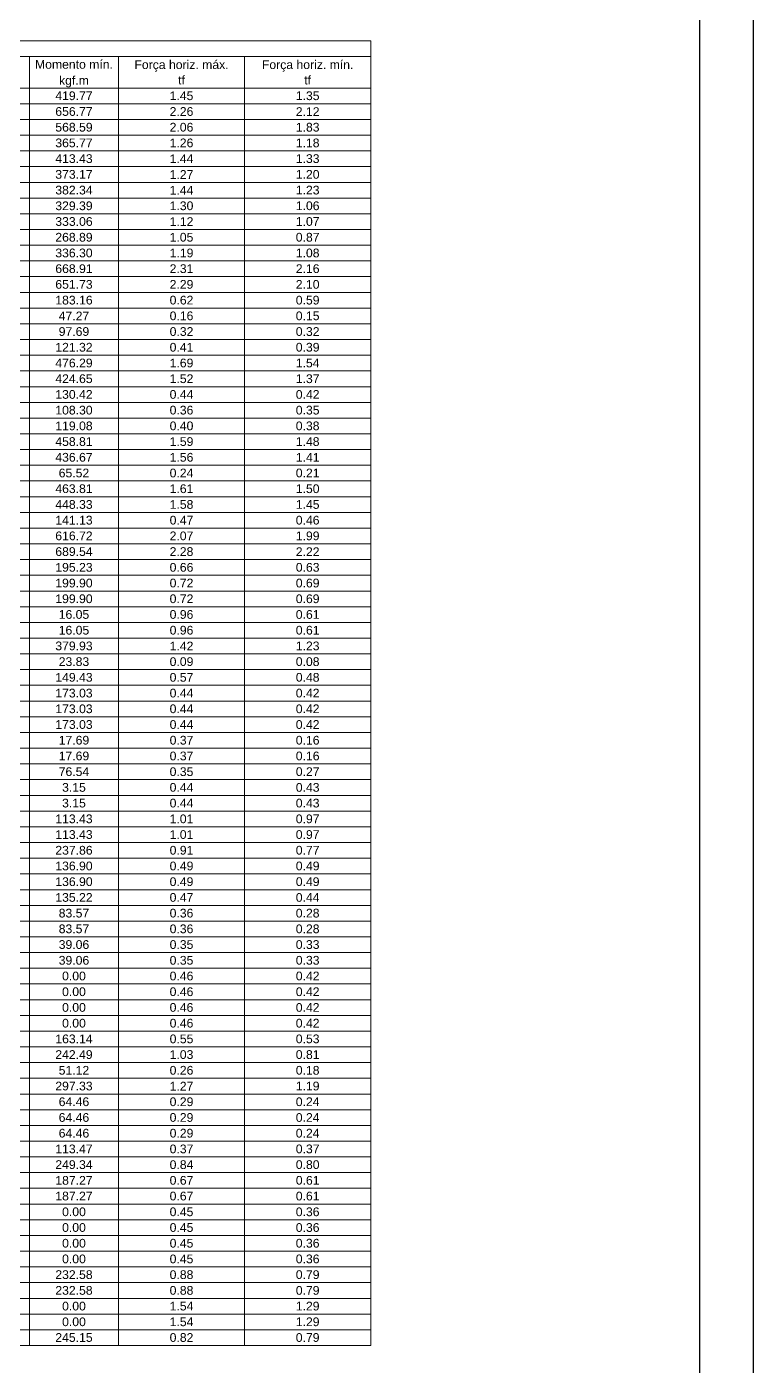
# Model space of a CAD drawing. Header units: millimetres. Extents: x -34 to 951, y -76 to 463.
# Drawn here: x 32.39 to 50.02, y 2.28 to 34.76 of the extents above; entities that cross this region are included whole.
import ezdxf

# ---------------------------------------------------------------- set-up
doc = ezdxf.new("R2010")
doc.units = ezdxf.units.MM
doc.header["$MEASUREMENT"] = 0
doc.linetypes.add('NULL', pattern=[0])
doc.layers.add('LC-Tabelas', color=1, linetype='Continuous', lineweight=20)
doc.layers.add('LC-Textos das tabelas', color=5, linetype='Continuous', lineweight=5)
doc.styles.add('Arial', font='arial.ttf')

msp = doc.modelspace()

# ---------------------------------------------------------------- linework, layer by layer
at = {"color": 7}
for p, q in [((50.0157, 42.5775), (50.0157, -76.3225)), ((48.7157, 40.2775), (48.7157, -74.0225))]:
    msp.add_line(p, q, dxfattribs=at)
at = {"layer": 'LC-Tabelas'}
for points in [[(18.5893, 34.0409), (18.5893, 34.4222), (40.7329, 34.4222), (40.7329, 34.0409), (18.5893, 34.0409)], [(30.2912, 33.2784), (30.2912, 34.0409), (32.4516, 34.0409), (32.4516, 33.2784), (30.2912, 33.2784)], [(32.4516, 33.2784), (32.4516, 34.0409), (34.6119, 34.0409), (34.6119, 33.2784), (32.4516, 33.2784)], [(34.6119, 33.2784), (34.6119, 34.0409), (37.6724, 34.0409), (37.6724, 33.2784), (34.6119, 33.2784)], [(37.6724, 33.2784), (37.6724, 34.0409), (40.7329, 34.0409), (40.7329, 33.2784), (37.6724, 33.2784)], [(30.2912, 32.8972), (30.2912, 33.2784), (32.4516, 33.2784), (32.4516, 32.8972), (30.2912, 32.8972)], [(32.4516, 32.8972), (32.4516, 33.2784), (34.6119, 33.2784), (34.6119, 32.8972), (32.4516, 32.8972)], [(34.6119, 32.8972), (34.6119, 33.2784), (37.6724, 33.2784), (37.6724, 32.8972), (34.6119, 32.8972)], [(37.6724, 32.8972), (37.6724, 33.2784), (40.7329, 33.2784), (40.7329, 32.8972), (37.6724, 32.8972)], [(30.2912, 32.516), (30.2912, 32.8972), (32.4516, 32.8972), (32.4516, 32.516), (30.2912, 32.516)], [(32.4516, 32.516), (32.4516, 32.8972), (34.6119, 32.8972), (34.6119, 32.516), (32.4516, 32.516)], [(34.6119, 32.516), (34.6119, 32.8972), (37.6724, 32.8972), (37.6724, 32.516), (34.6119, 32.516)], [(37.6724, 32.516), (37.6724, 32.8972), (40.7329, 32.8972), (40.7329, 32.516), (37.6724, 32.516)], [(30.2912, 32.1347), (30.2912, 32.516), (32.4516, 32.516), (32.4516, 32.1347), (30.2912, 32.1347)], [(32.4516, 32.1347), (32.4516, 32.516), (34.6119, 32.516), (34.6119, 32.1347), (32.4516, 32.1347)], [(34.6119, 32.1347), (34.6119, 32.516), (37.6724, 32.516), (37.6724, 32.1347), (34.6119, 32.1347)], [(37.6724, 32.1347), (37.6724, 32.516), (40.7329, 32.516), (40.7329, 32.1347), (37.6724, 32.1347)], [(30.2912, 31.7535), (30.2912, 32.1347), (32.4516, 32.1347), (32.4516, 31.7535), (30.2912, 31.7535)], [(32.4516, 31.7535), (32.4516, 32.1347), (34.6119, 32.1347), (34.6119, 31.7535), (32.4516, 31.7535)], [(34.6119, 31.7535), (34.6119, 32.1347), (37.6724, 32.1347), (37.6724, 31.7535), (34.6119, 31.7535)], [(37.6724, 31.7535), (37.6724, 32.1347), (40.7329, 32.1347), (40.7329, 31.7535), (37.6724, 31.7535)], [(30.2912, 31.3722), (30.2912, 31.7535), (32.4516, 31.7535), (32.4516, 31.3722), (30.2912, 31.3722)], [(32.4516, 31.3722), (32.4516, 31.7535), (34.6119, 31.7535), (34.6119, 31.3722), (32.4516, 31.3722)], [(34.6119, 31.3722), (34.6119, 31.7535), (37.6724, 31.7535), (37.6724, 31.3722), (34.6119, 31.3722)], [(37.6724, 31.3722), (37.6724, 31.7535), (40.7329, 31.7535), (40.7329, 31.3722), (37.6724, 31.3722)], [(30.2912, 30.991), (30.2912, 31.3722), (32.4516, 31.3722), (32.4516, 30.991), (30.2912, 30.991)], [(32.4516, 30.991), (32.4516, 31.3722), (34.6119, 31.3722), (34.6119, 30.991), (32.4516, 30.991)], [(34.6119, 30.991), (34.6119, 31.3722), (37.6724, 31.3722), (37.6724, 30.991), (34.6119, 30.991)], [(37.6724, 30.991), (37.6724, 31.3722), (40.7329, 31.3722), (40.7329, 30.991), (37.6724, 30.991)], [(30.2912, 30.6098), (30.2912, 30.991), (32.4516, 30.991), (32.4516, 30.6098), (30.2912, 30.6098)], [(32.4516, 30.6098), (32.4516, 30.991), (34.6119, 30.991), (34.6119, 30.6098), (32.4516, 30.6098)], [(34.6119, 30.6098), (34.6119, 30.991), (37.6724, 30.991), (37.6724, 30.6098), (34.6119, 30.6098)], [(37.6724, 30.6098), (37.6724, 30.991), (40.7329, 30.991), (40.7329, 30.6098), (37.6724, 30.6098)], [(30.2912, 30.2285), (30.2912, 30.6098), (32.4516, 30.6098), (32.4516, 30.2285), (30.2912, 30.2285)], [(32.4516, 30.2285), (32.4516, 30.6098), (34.6119, 30.6098), (34.6119, 30.2285), (32.4516, 30.2285)], [(34.6119, 30.2285), (34.6119, 30.6098), (37.6724, 30.6098), (37.6724, 30.2285), (34.6119, 30.2285)], [(37.6724, 30.2285), (37.6724, 30.6098), (40.7329, 30.6098), (40.7329, 30.2285), (37.6724, 30.2285)], [(30.2912, 29.8473), (30.2912, 30.2285), (32.4516, 30.2285), (32.4516, 29.8473), (30.2912, 29.8473)], [(32.4516, 29.8473), (32.4516, 30.2285), (34.6119, 30.2285), (34.6119, 29.8473), (32.4516, 29.8473)], [(34.6119, 29.8473), (34.6119, 30.2285), (37.6724, 30.2285), (37.6724, 29.8473), (34.6119, 29.8473)], [(37.6724, 29.8473), (37.6724, 30.2285), (40.7329, 30.2285), (40.7329, 29.8473), (37.6724, 29.8473)], [(30.2912, 29.466), (30.2912, 29.8473), (32.4516, 29.8473), (32.4516, 29.466), (30.2912, 29.466)], [(32.4516, 29.466), (32.4516, 29.8473), (34.6119, 29.8473), (34.6119, 29.466), (32.4516, 29.466)], [(34.6119, 29.466), (34.6119, 29.8473), (37.6724, 29.8473), (37.6724, 29.466), (34.6119, 29.466)], [(37.6724, 29.466), (37.6724, 29.8473), (40.7329, 29.8473), (40.7329, 29.466), (37.6724, 29.466)], [(30.2912, 29.0848), (30.2912, 29.466), (32.4516, 29.466), (32.4516, 29.0848), (30.2912, 29.0848)], [(32.4516, 29.0848), (32.4516, 29.466), (34.6119, 29.466), (34.6119, 29.0848), (32.4516, 29.0848)], [(34.6119, 29.0848), (34.6119, 29.466), (37.6724, 29.466), (37.6724, 29.0848), (34.6119, 29.0848)], [(37.6724, 29.0848), (37.6724, 29.466), (40.7329, 29.466), (40.7329, 29.0848), (37.6724, 29.0848)], [(30.2912, 28.7036), (30.2912, 29.0848), (32.4516, 29.0848), (32.4516, 28.7036), (30.2912, 28.7036)], [(32.4516, 28.7036), (32.4516, 29.0848), (34.6119, 29.0848), (34.6119, 28.7036), (32.4516, 28.7036)], [(34.6119, 28.7036), (34.6119, 29.0848), (37.6724, 29.0848), (37.6724, 28.7036), (34.6119, 28.7036)], [(37.6724, 28.7036), (37.6724, 29.0848), (40.7329, 29.0848), (40.7329, 28.7036), (37.6724, 28.7036)], [(30.2912, 28.3223), (30.2912, 28.7036), (32.4516, 28.7036), (32.4516, 28.3223), (30.2912, 28.3223)], [(32.4516, 28.3223), (32.4516, 28.7036), (34.6119, 28.7036), (34.6119, 28.3223), (32.4516, 28.3223)], [(34.6119, 28.3223), (34.6119, 28.7036), (37.6724, 28.7036), (37.6724, 28.3223), (34.6119, 28.3223)], [(37.6724, 28.3223), (37.6724, 28.7036), (40.7329, 28.7036), (40.7329, 28.3223), (37.6724, 28.3223)], [(30.2912, 27.9411), (30.2912, 28.3223), (32.4516, 28.3223), (32.4516, 27.9411), (30.2912, 27.9411)], [(32.4516, 27.9411), (32.4516, 28.3223), (34.6119, 28.3223), (34.6119, 27.9411), (32.4516, 27.9411)], [(34.6119, 27.9411), (34.6119, 28.3223), (37.6724, 28.3223), (37.6724, 27.9411), (34.6119, 27.9411)], [(37.6724, 27.9411), (37.6724, 28.3223), (40.7329, 28.3223), (40.7329, 27.9411), (37.6724, 27.9411)], [(30.2912, 27.5598), (30.2912, 27.9411), (32.4516, 27.9411), (32.4516, 27.5598), (30.2912, 27.5598)], [(32.4516, 27.5598), (32.4516, 27.9411), (34.6119, 27.9411), (34.6119, 27.5598), (32.4516, 27.5598)], [(34.6119, 27.5598), (34.6119, 27.9411), (37.6724, 27.9411), (37.6724, 27.5598), (34.6119, 27.5598)], [(37.6724, 27.5598), (37.6724, 27.9411), (40.7329, 27.9411), (40.7329, 27.5598), (37.6724, 27.5598)], [(30.2912, 27.1786), (30.2912, 27.5598), (32.4516, 27.5598), (32.4516, 27.1786), (30.2912, 27.1786)], [(32.4516, 27.1786), (32.4516, 27.5598), (34.6119, 27.5598), (34.6119, 27.1786), (32.4516, 27.1786)], [(34.6119, 27.1786), (34.6119, 27.5598), (37.6724, 27.5598), (37.6724, 27.1786), (34.6119, 27.1786)], [(37.6724, 27.1786), (37.6724, 27.5598), (40.7329, 27.5598), (40.7329, 27.1786), (37.6724, 27.1786)], [(30.2912, 26.7974), (30.2912, 27.1786), (32.4516, 27.1786), (32.4516, 26.7974), (30.2912, 26.7974)], [(32.4516, 26.7974), (32.4516, 27.1786), (34.6119, 27.1786), (34.6119, 26.7974), (32.4516, 26.7974)], [(34.6119, 26.7974), (34.6119, 27.1786), (37.6724, 27.1786), (37.6724, 26.7974), (34.6119, 26.7974)], [(37.6724, 26.7974), (37.6724, 27.1786), (40.7329, 27.1786), (40.7329, 26.7974), (37.6724, 26.7974)], [(30.2912, 26.4161), (30.2912, 26.7974), (32.4516, 26.7974), (32.4516, 26.4161), (30.2912, 26.4161)], [(32.4516, 26.4161), (32.4516, 26.7974), (34.6119, 26.7974), (34.6119, 26.4161), (32.4516, 26.4161)], [(34.6119, 26.4161), (34.6119, 26.7974), (37.6724, 26.7974), (37.6724, 26.4161), (34.6119, 26.4161)], [(37.6724, 26.4161), (37.6724, 26.7974), (40.7329, 26.7974), (40.7329, 26.4161), (37.6724, 26.4161)], [(30.2912, 26.0349), (30.2912, 26.4161), (32.4516, 26.4161), (32.4516, 26.0349), (30.2912, 26.0349)], [(32.4516, 26.0349), (32.4516, 26.4161), (34.6119, 26.4161), (34.6119, 26.0349), (32.4516, 26.0349)], [(34.6119, 26.0349), (34.6119, 26.4161), (37.6724, 26.4161), (37.6724, 26.0349), (34.6119, 26.0349)], [(37.6724, 26.0349), (37.6724, 26.4161), (40.7329, 26.4161), (40.7329, 26.0349), (37.6724, 26.0349)], [(30.2912, 25.6536), (30.2912, 26.0349), (32.4516, 26.0349), (32.4516, 25.6536), (30.2912, 25.6536)], [(32.4516, 25.6536), (32.4516, 26.0349), (34.6119, 26.0349), (34.6119, 25.6536), (32.4516, 25.6536)], [(34.6119, 25.6536), (34.6119, 26.0349), (37.6724, 26.0349), (37.6724, 25.6536), (34.6119, 25.6536)], [(37.6724, 25.6536), (37.6724, 26.0349), (40.7329, 26.0349), (40.7329, 25.6536), (37.6724, 25.6536)], [(30.2912, 25.2724), (30.2912, 25.6536), (32.4516, 25.6536), (32.4516, 25.2724), (30.2912, 25.2724)], [(32.4516, 25.2724), (32.4516, 25.6536), (34.6119, 25.6536), (34.6119, 25.2724), (32.4516, 25.2724)], [(34.6119, 25.2724), (34.6119, 25.6536), (37.6724, 25.6536), (37.6724, 25.2724), (34.6119, 25.2724)], [(37.6724, 25.2724), (37.6724, 25.6536), (40.7329, 25.6536), (40.7329, 25.2724), (37.6724, 25.2724)], [(30.2912, 24.8912), (30.2912, 25.2724), (32.4516, 25.2724), (32.4516, 24.8912), (30.2912, 24.8912)], [(32.4516, 24.8912), (32.4516, 25.2724), (34.6119, 25.2724), (34.6119, 24.8912), (32.4516, 24.8912)], [(34.6119, 24.8912), (34.6119, 25.2724), (37.6724, 25.2724), (37.6724, 24.8912), (34.6119, 24.8912)], [(37.6724, 24.8912), (37.6724, 25.2724), (40.7329, 25.2724), (40.7329, 24.8912), (37.6724, 24.8912)], [(30.2912, 24.5099), (30.2912, 24.8912), (32.4516, 24.8912), (32.4516, 24.5099), (30.2912, 24.5099)], [(32.4516, 24.5099), (32.4516, 24.8912), (34.6119, 24.8912), (34.6119, 24.5099), (32.4516, 24.5099)], [(34.6119, 24.5099), (34.6119, 24.8912), (37.6724, 24.8912), (37.6724, 24.5099), (34.6119, 24.5099)], [(37.6724, 24.5099), (37.6724, 24.8912), (40.7329, 24.8912), (40.7329, 24.5099), (37.6724, 24.5099)], [(30.2912, 24.1287), (30.2912, 24.5099), (32.4516, 24.5099), (32.4516, 24.1287), (30.2912, 24.1287)], [(32.4516, 24.1287), (32.4516, 24.5099), (34.6119, 24.5099), (34.6119, 24.1287), (32.4516, 24.1287)], [(34.6119, 24.1287), (34.6119, 24.5099), (37.6724, 24.5099), (37.6724, 24.1287), (34.6119, 24.1287)], [(37.6724, 24.1287), (37.6724, 24.5099), (40.7329, 24.5099), (40.7329, 24.1287), (37.6724, 24.1287)], [(30.2912, 23.7474), (30.2912, 24.1287), (32.4516, 24.1287), (32.4516, 23.7474), (30.2912, 23.7474)], [(32.4516, 23.7474), (32.4516, 24.1287), (34.6119, 24.1287), (34.6119, 23.7474), (32.4516, 23.7474)], [(34.6119, 23.7474), (34.6119, 24.1287), (37.6724, 24.1287), (37.6724, 23.7474), (34.6119, 23.7474)], [(37.6724, 23.7474), (37.6724, 24.1287), (40.7329, 24.1287), (40.7329, 23.7474), (37.6724, 23.7474)], [(30.2912, 23.3662), (30.2912, 23.7474), (32.4516, 23.7474), (32.4516, 23.3662), (30.2912, 23.3662)], [(32.4516, 23.3662), (32.4516, 23.7474), (34.6119, 23.7474), (34.6119, 23.3662), (32.4516, 23.3662)], [(34.6119, 23.3662), (34.6119, 23.7474), (37.6724, 23.7474), (37.6724, 23.3662), (34.6119, 23.3662)], [(37.6724, 23.3662), (37.6724, 23.7474), (40.7329, 23.7474), (40.7329, 23.3662), (37.6724, 23.3662)], [(30.2912, 22.985), (30.2912, 23.3662), (32.4516, 23.3662), (32.4516, 22.985), (30.2912, 22.985)], [(32.4516, 22.985), (32.4516, 23.3662), (34.6119, 23.3662), (34.6119, 22.985), (32.4516, 22.985)], [(34.6119, 22.985), (34.6119, 23.3662), (37.6724, 23.3662), (37.6724, 22.985), (34.6119, 22.985)], [(37.6724, 22.985), (37.6724, 23.3662), (40.7329, 23.3662), (40.7329, 22.985), (37.6724, 22.985)], [(30.2912, 22.6037), (30.2912, 22.985), (32.4516, 22.985), (32.4516, 22.6037), (30.2912, 22.6037)], [(32.4516, 22.6037), (32.4516, 22.985), (34.6119, 22.985), (34.6119, 22.6037), (32.4516, 22.6037)], [(34.6119, 22.6037), (34.6119, 22.985), (37.6724, 22.985), (37.6724, 22.6037), (34.6119, 22.6037)], [(37.6724, 22.6037), (37.6724, 22.985), (40.7329, 22.985), (40.7329, 22.6037), (37.6724, 22.6037)], [(30.2912, 22.2225), (30.2912, 22.6037), (32.4516, 22.6037), (32.4516, 22.2225), (30.2912, 22.2225)], [(32.4516, 22.2225), (32.4516, 22.6037), (34.6119, 22.6037), (34.6119, 22.2225), (32.4516, 22.2225)], [(34.6119, 22.2225), (34.6119, 22.6037), (37.6724, 22.6037), (37.6724, 22.2225), (34.6119, 22.2225)], [(37.6724, 22.2225), (37.6724, 22.6037), (40.7329, 22.6037), (40.7329, 22.2225), (37.6724, 22.2225)], [(30.2912, 21.8412), (30.2912, 22.2225), (32.4516, 22.2225), (32.4516, 21.8412), (30.2912, 21.8412)], [(32.4516, 21.8412), (32.4516, 22.2225), (34.6119, 22.2225), (34.6119, 21.8412), (32.4516, 21.8412)], [(34.6119, 21.8412), (34.6119, 22.2225), (37.6724, 22.2225), (37.6724, 21.8412), (34.6119, 21.8412)], [(37.6724, 21.8412), (37.6724, 22.2225), (40.7329, 22.2225), (40.7329, 21.8412), (37.6724, 21.8412)], [(30.2912, 21.46), (30.2912, 21.8412), (32.4516, 21.8412), (32.4516, 21.46), (30.2912, 21.46)], [(32.4516, 21.46), (32.4516, 21.8412), (34.6119, 21.8412), (34.6119, 21.46), (32.4516, 21.46)], [(34.6119, 21.46), (34.6119, 21.8412), (37.6724, 21.8412), (37.6724, 21.46), (34.6119, 21.46)], [(37.6724, 21.46), (37.6724, 21.8412), (40.7329, 21.8412), (40.7329, 21.46), (37.6724, 21.46)], [(30.2912, 21.0788), (30.2912, 21.46), (32.4516, 21.46), (32.4516, 21.0788), (30.2912, 21.0788)], [(32.4516, 21.0788), (32.4516, 21.46), (34.6119, 21.46), (34.6119, 21.0788), (32.4516, 21.0788)], [(34.6119, 21.0788), (34.6119, 21.46), (37.6724, 21.46), (37.6724, 21.0788), (34.6119, 21.0788)], [(37.6724, 21.0788), (37.6724, 21.46), (40.7329, 21.46), (40.7329, 21.0788), (37.6724, 21.0788)], [(30.2912, 20.6975), (30.2912, 21.0788), (32.4516, 21.0788), (32.4516, 20.6975), (30.2912, 20.6975)], [(32.4516, 20.6975), (32.4516, 21.0788), (34.6119, 21.0788), (34.6119, 20.6975), (32.4516, 20.6975)], [(34.6119, 20.6975), (34.6119, 21.0788), (37.6724, 21.0788), (37.6724, 20.6975), (34.6119, 20.6975)], [(37.6724, 20.6975), (37.6724, 21.0788), (40.7329, 21.0788), (40.7329, 20.6975), (37.6724, 20.6975)], [(30.2912, 20.3163), (30.2912, 20.6975), (32.4516, 20.6975), (32.4516, 20.3163), (30.2912, 20.3163)], [(32.4516, 20.3163), (32.4516, 20.6975), (34.6119, 20.6975), (34.6119, 20.3163), (32.4516, 20.3163)], [(34.6119, 20.3163), (34.6119, 20.6975), (37.6724, 20.6975), (37.6724, 20.3163), (34.6119, 20.3163)], [(37.6724, 20.3163), (37.6724, 20.6975), (40.7329, 20.6975), (40.7329, 20.3163), (37.6724, 20.3163)], [(30.2912, 19.935), (30.2912, 20.3163), (32.4516, 20.3163), (32.4516, 19.935), (30.2912, 19.935)], [(32.4516, 19.935), (32.4516, 20.3163), (34.6119, 20.3163), (34.6119, 19.935), (32.4516, 19.935)], [(34.6119, 19.935), (34.6119, 20.3163), (37.6724, 20.3163), (37.6724, 19.935), (34.6119, 19.935)], [(37.6724, 19.935), (37.6724, 20.3163), (40.7329, 20.3163), (40.7329, 19.935), (37.6724, 19.935)], [(30.2912, 19.5538), (30.2912, 19.935), (32.4516, 19.935), (32.4516, 19.5538), (30.2912, 19.5538)], [(32.4516, 19.5538), (32.4516, 19.935), (34.6119, 19.935), (34.6119, 19.5538), (32.4516, 19.5538)], [(34.6119, 19.5538), (34.6119, 19.935), (37.6724, 19.935), (37.6724, 19.5538), (34.6119, 19.5538)], [(37.6724, 19.5538), (37.6724, 19.935), (40.7329, 19.935), (40.7329, 19.5538), (37.6724, 19.5538)], [(30.2912, 19.1726), (30.2912, 19.5538), (32.4516, 19.5538), (32.4516, 19.1726), (30.2912, 19.1726)], [(32.4516, 19.1726), (32.4516, 19.5538), (34.6119, 19.5538), (34.6119, 19.1726), (32.4516, 19.1726)], [(34.6119, 19.1726), (34.6119, 19.5538), (37.6724, 19.5538), (37.6724, 19.1726), (34.6119, 19.1726)], [(37.6724, 19.1726), (37.6724, 19.5538), (40.7329, 19.5538), (40.7329, 19.1726), (37.6724, 19.1726)], [(30.2912, 18.7913), (30.2912, 19.1726), (32.4516, 19.1726), (32.4516, 18.7913), (30.2912, 18.7913)], [(32.4516, 18.7913), (32.4516, 19.1726), (34.6119, 19.1726), (34.6119, 18.7913), (32.4516, 18.7913)], [(34.6119, 18.7913), (34.6119, 19.1726), (37.6724, 19.1726), (37.6724, 18.7913), (34.6119, 18.7913)], [(37.6724, 18.7913), (37.6724, 19.1726), (40.7329, 19.1726), (40.7329, 18.7913), (37.6724, 18.7913)], [(30.2912, 18.4101), (30.2912, 18.7913), (32.4516, 18.7913), (32.4516, 18.4101), (30.2912, 18.4101)], [(32.4516, 18.4101), (32.4516, 18.7913), (34.6119, 18.7913), (34.6119, 18.4101), (32.4516, 18.4101)], [(34.6119, 18.4101), (34.6119, 18.7913), (37.6724, 18.7913), (37.6724, 18.4101), (34.6119, 18.4101)], [(37.6724, 18.4101), (37.6724, 18.7913), (40.7329, 18.7913), (40.7329, 18.4101), (37.6724, 18.4101)], [(30.2912, 18.0288), (30.2912, 18.4101), (32.4516, 18.4101), (32.4516, 18.0288), (30.2912, 18.0288)], [(32.4516, 18.0288), (32.4516, 18.4101), (34.6119, 18.4101), (34.6119, 18.0288), (32.4516, 18.0288)], [(34.6119, 18.0288), (34.6119, 18.4101), (37.6724, 18.4101), (37.6724, 18.0288), (34.6119, 18.0288)], [(37.6724, 18.0288), (37.6724, 18.4101), (40.7329, 18.4101), (40.7329, 18.0288), (37.6724, 18.0288)], [(30.2912, 17.6476), (30.2912, 18.0288), (32.4516, 18.0288), (32.4516, 17.6476), (30.2912, 17.6476)], [(32.4516, 17.6476), (32.4516, 18.0288), (34.6119, 18.0288), (34.6119, 17.6476), (32.4516, 17.6476)], [(34.6119, 17.6476), (34.6119, 18.0288), (37.6724, 18.0288), (37.6724, 17.6476), (34.6119, 17.6476)], [(37.6724, 17.6476), (37.6724, 18.0288), (40.7329, 18.0288), (40.7329, 17.6476), (37.6724, 17.6476)], [(30.2912, 17.2664), (30.2912, 17.6476), (32.4516, 17.6476), (32.4516, 17.2664), (30.2912, 17.2664)], [(32.4516, 17.2664), (32.4516, 17.6476), (34.6119, 17.6476), (34.6119, 17.2664), (32.4516, 17.2664)], [(34.6119, 17.2664), (34.6119, 17.6476), (37.6724, 17.6476), (37.6724, 17.2664), (34.6119, 17.2664)], [(37.6724, 17.2664), (37.6724, 17.6476), (40.7329, 17.6476), (40.7329, 17.2664), (37.6724, 17.2664)], [(30.2912, 16.8851), (30.2912, 17.2664), (32.4516, 17.2664), (32.4516, 16.8851), (30.2912, 16.8851)], [(32.4516, 16.8851), (32.4516, 17.2664), (34.6119, 17.2664), (34.6119, 16.8851), (32.4516, 16.8851)], [(34.6119, 16.8851), (34.6119, 17.2664), (37.6724, 17.2664), (37.6724, 16.8851), (34.6119, 16.8851)], [(37.6724, 16.8851), (37.6724, 17.2664), (40.7329, 17.2664), (40.7329, 16.8851), (37.6724, 16.8851)], [(30.2912, 16.5039), (30.2912, 16.8851), (32.4516, 16.8851), (32.4516, 16.5039), (30.2912, 16.5039)], [(32.4516, 16.5039), (32.4516, 16.8851), (34.6119, 16.8851), (34.6119, 16.5039), (32.4516, 16.5039)], [(34.6119, 16.5039), (34.6119, 16.8851), (37.6724, 16.8851), (37.6724, 16.5039), (34.6119, 16.5039)], [(37.6724, 16.5039), (37.6724, 16.8851), (40.7329, 16.8851), (40.7329, 16.5039), (37.6724, 16.5039)], [(30.2912, 16.1226), (30.2912, 16.5039), (32.4516, 16.5039), (32.4516, 16.1226), (30.2912, 16.1226)], [(32.4516, 16.1226), (32.4516, 16.5039), (34.6119, 16.5039), (34.6119, 16.1226), (32.4516, 16.1226)], [(34.6119, 16.1226), (34.6119, 16.5039), (37.6724, 16.5039), (37.6724, 16.1226), (34.6119, 16.1226)], [(37.6724, 16.1226), (37.6724, 16.5039), (40.7329, 16.5039), (40.7329, 16.1226), (37.6724, 16.1226)], [(30.2912, 15.7414), (30.2912, 16.1226), (32.4516, 16.1226), (32.4516, 15.7414), (30.2912, 15.7414)], [(32.4516, 15.7414), (32.4516, 16.1226), (34.6119, 16.1226), (34.6119, 15.7414), (32.4516, 15.7414)], [(34.6119, 15.7414), (34.6119, 16.1226), (37.6724, 16.1226), (37.6724, 15.7414), (34.6119, 15.7414)], [(37.6724, 15.7414), (37.6724, 16.1226), (40.7329, 16.1226), (40.7329, 15.7414), (37.6724, 15.7414)], [(30.2912, 15.3602), (30.2912, 15.7414), (32.4516, 15.7414), (32.4516, 15.3602), (30.2912, 15.3602)], [(32.4516, 15.3602), (32.4516, 15.7414), (34.6119, 15.7414), (34.6119, 15.3602), (32.4516, 15.3602)], [(34.6119, 15.3602), (34.6119, 15.7414), (37.6724, 15.7414), (37.6724, 15.3602), (34.6119, 15.3602)], [(37.6724, 15.3602), (37.6724, 15.7414), (40.7329, 15.7414), (40.7329, 15.3602), (37.6724, 15.3602)], [(30.2912, 14.9789), (30.2912, 15.3602), (32.4516, 15.3602), (32.4516, 14.9789), (30.2912, 14.9789)], [(32.4516, 14.9789), (32.4516, 15.3602), (34.6119, 15.3602), (34.6119, 14.9789), (32.4516, 14.9789)], [(34.6119, 14.9789), (34.6119, 15.3602), (37.6724, 15.3602), (37.6724, 14.9789), (34.6119, 14.9789)], [(37.6724, 14.9789), (37.6724, 15.3602), (40.7329, 15.3602), (40.7329, 14.9789), (37.6724, 14.9789)], [(30.2912, 14.5977), (30.2912, 14.9789), (32.4516, 14.9789), (32.4516, 14.5977), (30.2912, 14.5977)], [(32.4516, 14.5977), (32.4516, 14.9789), (34.6119, 14.9789), (34.6119, 14.5977), (32.4516, 14.5977)], [(34.6119, 14.5977), (34.6119, 14.9789), (37.6724, 14.9789), (37.6724, 14.5977), (34.6119, 14.5977)], [(37.6724, 14.5977), (37.6724, 14.9789), (40.7329, 14.9789), (40.7329, 14.5977), (37.6724, 14.5977)], [(30.2912, 14.2164), (30.2912, 14.5977), (32.4516, 14.5977), (32.4516, 14.2164), (30.2912, 14.2164)], [(32.4516, 14.2164), (32.4516, 14.5977), (34.6119, 14.5977), (34.6119, 14.2164), (32.4516, 14.2164)], [(34.6119, 14.2164), (34.6119, 14.5977), (37.6724, 14.5977), (37.6724, 14.2164), (34.6119, 14.2164)], [(37.6724, 14.2164), (37.6724, 14.5977), (40.7329, 14.5977), (40.7329, 14.2164), (37.6724, 14.2164)], [(30.2912, 13.8352), (30.2912, 14.2164), (32.4516, 14.2164), (32.4516, 13.8352), (30.2912, 13.8352)], [(32.4516, 13.8352), (32.4516, 14.2164), (34.6119, 14.2164), (34.6119, 13.8352), (32.4516, 13.8352)], [(34.6119, 13.8352), (34.6119, 14.2164), (37.6724, 14.2164), (37.6724, 13.8352), (34.6119, 13.8352)], [(37.6724, 13.8352), (37.6724, 14.2164), (40.7329, 14.2164), (40.7329, 13.8352), (37.6724, 13.8352)], [(30.2912, 13.454), (30.2912, 13.8352), (32.4516, 13.8352), (32.4516, 13.454), (30.2912, 13.454)], [(32.4516, 13.454), (32.4516, 13.8352), (34.6119, 13.8352), (34.6119, 13.454), (32.4516, 13.454)], [(34.6119, 13.454), (34.6119, 13.8352), (37.6724, 13.8352), (37.6724, 13.454), (34.6119, 13.454)], [(37.6724, 13.454), (37.6724, 13.8352), (40.7329, 13.8352), (40.7329, 13.454), (37.6724, 13.454)], [(30.2912, 13.0727), (30.2912, 13.454), (32.4516, 13.454), (32.4516, 13.0727), (30.2912, 13.0727)], [(32.4516, 13.0727), (32.4516, 13.454), (34.6119, 13.454), (34.6119, 13.0727), (32.4516, 13.0727)], [(34.6119, 13.0727), (34.6119, 13.454), (37.6724, 13.454), (37.6724, 13.0727), (34.6119, 13.0727)], [(37.6724, 13.0727), (37.6724, 13.454), (40.7329, 13.454), (40.7329, 13.0727), (37.6724, 13.0727)], [(30.2912, 12.6915), (30.2912, 13.0727), (32.4516, 13.0727), (32.4516, 12.6915), (30.2912, 12.6915)], [(32.4516, 12.6915), (32.4516, 13.0727), (34.6119, 13.0727), (34.6119, 12.6915), (32.4516, 12.6915)], [(34.6119, 12.6915), (34.6119, 13.0727), (37.6724, 13.0727), (37.6724, 12.6915), (34.6119, 12.6915)], [(37.6724, 12.6915), (37.6724, 13.0727), (40.7329, 13.0727), (40.7329, 12.6915), (37.6724, 12.6915)], [(30.2912, 12.3102), (30.2912, 12.6915), (32.4516, 12.6915), (32.4516, 12.3102), (30.2912, 12.3102)], [(32.4516, 12.3102), (32.4516, 12.6915), (34.6119, 12.6915), (34.6119, 12.3102), (32.4516, 12.3102)], [(34.6119, 12.3102), (34.6119, 12.6915), (37.6724, 12.6915), (37.6724, 12.3102), (34.6119, 12.3102)], [(37.6724, 12.3102), (37.6724, 12.6915), (40.7329, 12.6915), (40.7329, 12.3102), (37.6724, 12.3102)], [(30.2912, 11.929), (30.2912, 12.3102), (32.4516, 12.3102), (32.4516, 11.929), (30.2912, 11.929)], [(32.4516, 11.929), (32.4516, 12.3102), (34.6119, 12.3102), (34.6119, 11.929), (32.4516, 11.929)], [(34.6119, 11.929), (34.6119, 12.3102), (37.6724, 12.3102), (37.6724, 11.929), (34.6119, 11.929)], [(37.6724, 11.929), (37.6724, 12.3102), (40.7329, 12.3102), (40.7329, 11.929), (37.6724, 11.929)], [(30.2912, 11.5478), (30.2912, 11.929), (32.4516, 11.929), (32.4516, 11.5478), (30.2912, 11.5478)], [(32.4516, 11.5478), (32.4516, 11.929), (34.6119, 11.929), (34.6119, 11.5478), (32.4516, 11.5478)], [(34.6119, 11.5478), (34.6119, 11.929), (37.6724, 11.929), (37.6724, 11.5478), (34.6119, 11.5478)], [(37.6724, 11.5478), (37.6724, 11.929), (40.7329, 11.929), (40.7329, 11.5478), (37.6724, 11.5478)], [(30.2912, 11.1665), (30.2912, 11.5478), (32.4516, 11.5478), (32.4516, 11.1665), (30.2912, 11.1665)], [(32.4516, 11.1665), (32.4516, 11.5478), (34.6119, 11.5478), (34.6119, 11.1665), (32.4516, 11.1665)], [(34.6119, 11.1665), (34.6119, 11.5478), (37.6724, 11.5478), (37.6724, 11.1665), (34.6119, 11.1665)], [(37.6724, 11.1665), (37.6724, 11.5478), (40.7329, 11.5478), (40.7329, 11.1665), (37.6724, 11.1665)], [(30.2912, 10.7853), (30.2912, 11.1665), (32.4516, 11.1665), (32.4516, 10.7853), (30.2912, 10.7853)], [(32.4516, 10.7853), (32.4516, 11.1665), (34.6119, 11.1665), (34.6119, 10.7853), (32.4516, 10.7853)], [(34.6119, 10.7853), (34.6119, 11.1665), (37.6724, 11.1665), (37.6724, 10.7853), (34.6119, 10.7853)], [(37.6724, 10.7853), (37.6724, 11.1665), (40.7329, 11.1665), (40.7329, 10.7853), (37.6724, 10.7853)], [(30.2912, 10.404), (30.2912, 10.7853), (32.4516, 10.7853), (32.4516, 10.404), (30.2912, 10.404)], [(32.4516, 10.404), (32.4516, 10.7853), (34.6119, 10.7853), (34.6119, 10.404), (32.4516, 10.404)], [(34.6119, 10.404), (34.6119, 10.7853), (37.6724, 10.7853), (37.6724, 10.404), (34.6119, 10.404)], [(37.6724, 10.404), (37.6724, 10.7853), (40.7329, 10.7853), (40.7329, 10.404), (37.6724, 10.404)], [(30.2912, 10.0228), (30.2912, 10.404), (32.4516, 10.404), (32.4516, 10.0228), (30.2912, 10.0228)], [(32.4516, 10.0228), (32.4516, 10.404), (34.6119, 10.404), (34.6119, 10.0228), (32.4516, 10.0228)], [(34.6119, 10.0228), (34.6119, 10.404), (37.6724, 10.404), (37.6724, 10.0228), (34.6119, 10.0228)], [(37.6724, 10.0228), (37.6724, 10.404), (40.7329, 10.404), (40.7329, 10.0228), (37.6724, 10.0228)], [(30.2912, 9.6416), (30.2912, 10.0228), (32.4516, 10.0228), (32.4516, 9.6416), (30.2912, 9.6416)], [(32.4516, 9.6416), (32.4516, 10.0228), (34.6119, 10.0228), (34.6119, 9.6416), (32.4516, 9.6416)], [(34.6119, 9.6416), (34.6119, 10.0228), (37.6724, 10.0228), (37.6724, 9.6416), (34.6119, 9.6416)], [(37.6724, 9.6416), (37.6724, 10.0228), (40.7329, 10.0228), (40.7329, 9.6416), (37.6724, 9.6416)], [(30.2912, 9.2603), (30.2912, 9.6416), (32.4516, 9.6416), (32.4516, 9.2603), (30.2912, 9.2603)], [(32.4516, 9.2603), (32.4516, 9.6416), (34.6119, 9.6416), (34.6119, 9.2603), (32.4516, 9.2603)], [(34.6119, 9.2603), (34.6119, 9.6416), (37.6724, 9.6416), (37.6724, 9.2603), (34.6119, 9.2603)], [(37.6724, 9.2603), (37.6724, 9.6416), (40.7329, 9.6416), (40.7329, 9.2603), (37.6724, 9.2603)], [(30.2912, 8.8791), (30.2912, 9.2603), (32.4516, 9.2603), (32.4516, 8.8791), (30.2912, 8.8791)], [(32.4516, 8.8791), (32.4516, 9.2603), (34.6119, 9.2603), (34.6119, 8.8791), (32.4516, 8.8791)], [(34.6119, 8.8791), (34.6119, 9.2603), (37.6724, 9.2603), (37.6724, 8.8791), (34.6119, 8.8791)], [(37.6724, 8.8791), (37.6724, 9.2603), (40.7329, 9.2603), (40.7329, 8.8791), (37.6724, 8.8791)], [(30.2912, 8.4978), (30.2912, 8.8791), (32.4516, 8.8791), (32.4516, 8.4978), (30.2912, 8.4978)], [(32.4516, 8.4978), (32.4516, 8.8791), (34.6119, 8.8791), (34.6119, 8.4978), (32.4516, 8.4978)], [(34.6119, 8.4978), (34.6119, 8.8791), (37.6724, 8.8791), (37.6724, 8.4978), (34.6119, 8.4978)], [(37.6724, 8.4978), (37.6724, 8.8791), (40.7329, 8.8791), (40.7329, 8.4978), (37.6724, 8.4978)], [(30.2912, 8.1166), (30.2912, 8.4978), (32.4516, 8.4978), (32.4516, 8.1166), (30.2912, 8.1166)], [(32.4516, 8.1166), (32.4516, 8.4978), (34.6119, 8.4978), (34.6119, 8.1166), (32.4516, 8.1166)], [(34.6119, 8.1166), (34.6119, 8.4978), (37.6724, 8.4978), (37.6724, 8.1166), (34.6119, 8.1166)], [(37.6724, 8.1166), (37.6724, 8.4978), (40.7329, 8.4978), (40.7329, 8.1166), (37.6724, 8.1166)], [(30.2912, 7.7354), (30.2912, 8.1166), (32.4516, 8.1166), (32.4516, 7.7354), (30.2912, 7.7354)], [(32.4516, 7.7354), (32.4516, 8.1166), (34.6119, 8.1166), (34.6119, 7.7354), (32.4516, 7.7354)], [(34.6119, 7.7354), (34.6119, 8.1166), (37.6724, 8.1166), (37.6724, 7.7354), (34.6119, 7.7354)], [(37.6724, 7.7354), (37.6724, 8.1166), (40.7329, 8.1166), (40.7329, 7.7354), (37.6724, 7.7354)], [(30.2912, 7.3541), (30.2912, 7.7354), (32.4516, 7.7354), (32.4516, 7.3541), (30.2912, 7.3541)], [(32.4516, 7.3541), (32.4516, 7.7354), (34.6119, 7.7354), (34.6119, 7.3541), (32.4516, 7.3541)], [(34.6119, 7.3541), (34.6119, 7.7354), (37.6724, 7.7354), (37.6724, 7.3541), (34.6119, 7.3541)], [(37.6724, 7.3541), (37.6724, 7.7354), (40.7329, 7.7354), (40.7329, 7.3541), (37.6724, 7.3541)], [(30.2912, 6.9729), (30.2912, 7.3541), (32.4516, 7.3541), (32.4516, 6.9729), (30.2912, 6.9729)], [(32.4516, 6.9729), (32.4516, 7.3541), (34.6119, 7.3541), (34.6119, 6.9729), (32.4516, 6.9729)], [(34.6119, 6.9729), (34.6119, 7.3541), (37.6724, 7.3541), (37.6724, 6.9729), (34.6119, 6.9729)], [(37.6724, 6.9729), (37.6724, 7.3541), (40.7329, 7.3541), (40.7329, 6.9729), (37.6724, 6.9729)], [(30.2912, 6.5916), (30.2912, 6.9729), (32.4516, 6.9729), (32.4516, 6.5916), (30.2912, 6.5916)], [(32.4516, 6.5916), (32.4516, 6.9729), (34.6119, 6.9729), (34.6119, 6.5916), (32.4516, 6.5916)], [(34.6119, 6.5916), (34.6119, 6.9729), (37.6724, 6.9729), (37.6724, 6.5916), (34.6119, 6.5916)], [(37.6724, 6.5916), (37.6724, 6.9729), (40.7329, 6.9729), (40.7329, 6.5916), (37.6724, 6.5916)], [(30.2912, 6.2104), (30.2912, 6.5916), (32.4516, 6.5916), (32.4516, 6.2104), (30.2912, 6.2104)], [(32.4516, 6.2104), (32.4516, 6.5916), (34.6119, 6.5916), (34.6119, 6.2104), (32.4516, 6.2104)], [(34.6119, 6.2104), (34.6119, 6.5916), (37.6724, 6.5916), (37.6724, 6.2104), (34.6119, 6.2104)], [(37.6724, 6.2104), (37.6724, 6.5916), (40.7329, 6.5916), (40.7329, 6.2104), (37.6724, 6.2104)], [(30.2912, 5.8292), (30.2912, 6.2104), (32.4516, 6.2104), (32.4516, 5.8292), (30.2912, 5.8292)], [(32.4516, 5.8292), (32.4516, 6.2104), (34.6119, 6.2104), (34.6119, 5.8292), (32.4516, 5.8292)], [(34.6119, 5.8292), (34.6119, 6.2104), (37.6724, 6.2104), (37.6724, 5.8292), (34.6119, 5.8292)], [(37.6724, 5.8292), (37.6724, 6.2104), (40.7329, 6.2104), (40.7329, 5.8292), (37.6724, 5.8292)], [(30.2912, 5.4479), (30.2912, 5.8292), (32.4516, 5.8292), (32.4516, 5.4479), (30.2912, 5.4479)], [(32.4516, 5.4479), (32.4516, 5.8292), (34.6119, 5.8292), (34.6119, 5.4479), (32.4516, 5.4479)], [(34.6119, 5.4479), (34.6119, 5.8292), (37.6724, 5.8292), (37.6724, 5.4479), (34.6119, 5.4479)], [(37.6724, 5.4479), (37.6724, 5.8292), (40.7329, 5.8292), (40.7329, 5.4479), (37.6724, 5.4479)], [(30.2912, 5.0667), (30.2912, 5.4479), (32.4516, 5.4479), (32.4516, 5.0667), (30.2912, 5.0667)], [(32.4516, 5.0667), (32.4516, 5.4479), (34.6119, 5.4479), (34.6119, 5.0667), (32.4516, 5.0667)], [(34.6119, 5.0667), (34.6119, 5.4479), (37.6724, 5.4479), (37.6724, 5.0667), (34.6119, 5.0667)], [(37.6724, 5.0667), (37.6724, 5.4479), (40.7329, 5.4479), (40.7329, 5.0667), (37.6724, 5.0667)], [(30.2912, 4.6854), (30.2912, 5.0667), (32.4516, 5.0667), (32.4516, 4.6854), (30.2912, 4.6854)], [(32.4516, 4.6854), (32.4516, 5.0667), (34.6119, 5.0667), (34.6119, 4.6854), (32.4516, 4.6854)], [(34.6119, 4.6854), (34.6119, 5.0667), (37.6724, 5.0667), (37.6724, 4.6854), (34.6119, 4.6854)], [(37.6724, 4.6854), (37.6724, 5.0667), (40.7329, 5.0667), (40.7329, 4.6854), (37.6724, 4.6854)], [(30.2912, 4.3042), (30.2912, 4.6854), (32.4516, 4.6854), (32.4516, 4.3042), (30.2912, 4.3042)], [(32.4516, 4.3042), (32.4516, 4.6854), (34.6119, 4.6854), (34.6119, 4.3042), (32.4516, 4.3042)], [(34.6119, 4.3042), (34.6119, 4.6854), (37.6724, 4.6854), (37.6724, 4.3042), (34.6119, 4.3042)], [(37.6724, 4.3042), (37.6724, 4.6854), (40.7329, 4.6854), (40.7329, 4.3042), (37.6724, 4.3042)], [(30.2912, 3.923), (30.2912, 4.3042), (32.4516, 4.3042), (32.4516, 3.923), (30.2912, 3.923)], [(32.4516, 3.923), (32.4516, 4.3042), (34.6119, 4.3042), (34.6119, 3.923), (32.4516, 3.923)], [(34.6119, 3.923), (34.6119, 4.3042), (37.6724, 4.3042), (37.6724, 3.923), (34.6119, 3.923)], [(37.6724, 3.923), (37.6724, 4.3042), (40.7329, 4.3042), (40.7329, 3.923), (37.6724, 3.923)], [(30.2912, 3.5417), (30.2912, 3.923), (32.4516, 3.923), (32.4516, 3.5417), (30.2912, 3.5417)], [(32.4516, 3.5417), (32.4516, 3.923), (34.6119, 3.923), (34.6119, 3.5417), (32.4516, 3.5417)], [(34.6119, 3.5417), (34.6119, 3.923), (37.6724, 3.923), (37.6724, 3.5417), (34.6119, 3.5417)], [(37.6724, 3.5417), (37.6724, 3.923), (40.7329, 3.923), (40.7329, 3.5417), (37.6724, 3.5417)], [(30.2912, 3.1605), (30.2912, 3.5417), (32.4516, 3.5417), (32.4516, 3.1605), (30.2912, 3.1605)], [(32.4516, 3.1605), (32.4516, 3.5417), (34.6119, 3.5417), (34.6119, 3.1605), (32.4516, 3.1605)], [(34.6119, 3.1605), (34.6119, 3.5417), (37.6724, 3.5417), (37.6724, 3.1605), (34.6119, 3.1605)], [(37.6724, 3.1605), (37.6724, 3.5417), (40.7329, 3.5417), (40.7329, 3.1605), (37.6724, 3.1605)], [(30.2912, 2.7792), (30.2912, 3.1605), (32.4516, 3.1605), (32.4516, 2.7792), (30.2912, 2.7792)], [(32.4516, 2.7792), (32.4516, 3.1605), (34.6119, 3.1605), (34.6119, 2.7792), (32.4516, 2.7792)], [(34.6119, 2.7792), (34.6119, 3.1605), (37.6724, 3.1605), (37.6724, 2.7792), (34.6119, 2.7792)], [(37.6724, 2.7792), (37.6724, 3.1605), (40.7329, 3.1605), (40.7329, 2.7792), (37.6724, 2.7792)]]:
    msp.add_lwpolyline(points, close=True, dxfattribs=at)

# ---------------------------------------------------------------- texts
at = {"layer": 'LC-Textos das tabelas', "linetype": 'NULL', "ltscale": 0.2, "char_height": 0.2118, "attachment_point": 8, "line_spacing_factor": 0.798, "style": 'Arial'}
for s, insert, width in [('Momento mín.', (33.5321, 33.7444), 3.781405), ('Força horiz. máx.', (36.1421, 33.6745), 4.570489), ('Força horiz. mín.', (39.2031, 33.6745), 4.43876), ('kgf.m', (33.5321, 33.2935), 1.446762), ('tf', (36.1421, 33.3634), 0.328677), ('tf', (39.2031, 33.3634), 0.328677), ('419.77', (33.5321, 32.9824), 1.80934), ('1.45', (36.1421, 32.9824), 1.15134), ('1.35', (39.2031, 32.9824), 1.15134), ('656.77', (33.5321, 32.6004), 1.80934), ('2.26', (36.1421, 32.6004), 1.15134), ('2.12', (39.2031, 32.6004), 1.15134), ('568.59', (33.5321, 32.2194), 1.80934), ('2.06', (36.1421, 32.2194), 1.15134), ('1.83', (39.2031, 32.2194), 1.15134), ('365.77', (33.5321, 31.8384), 1.80934), ('1.26', (36.1421, 31.8384), 1.15134), ('1.18', (39.2031, 31.8384), 1.15134), ('413.43', (33.5321, 31.4574), 1.80934), ('1.44', (36.1421, 31.4574), 1.15134), ('1.33', (39.2031, 31.4574), 1.15134), ('373.17', (33.5321, 31.0754), 1.80934), ('1.27', (36.1421, 31.0754), 1.15134), ('1.20', (39.2031, 31.0754), 1.15134), ('382.34', (33.5321, 30.6944), 1.80934), ('1.44', (36.1421, 30.6944), 1.15134), ('1.23', (39.2031, 30.6944), 1.15134), ('329.39', (33.5321, 30.3134), 1.80934), ('1.30', (36.1421, 30.3134), 1.15134), ('1.06', (39.2031, 30.3134), 1.15134), ('333.06', (33.5321, 29.9324), 1.80934), ('1.12', (36.1421, 29.9324), 1.15134), ('1.07', (39.2031, 29.9324), 1.15134), ('268.89', (33.5321, 29.5504), 1.80934), ('1.05', (36.1421, 29.5504), 1.15134), ('0.87', (39.2031, 29.5504), 1.15134), ('336.30', (33.5321, 29.1694), 1.80934), ('1.19', (36.1421, 29.1694), 1.15134), ('1.08', (39.2031, 29.1694), 1.15134), ('668.91', (33.5321, 28.7884), 1.80934), ('2.31', (36.1421, 28.7884), 1.15134), ('2.16', (39.2031, 28.7884), 1.15134), ('651.73', (33.5321, 28.4074), 1.80934), ('2.29', (36.1421, 28.4074), 1.15134), ('2.10', (39.2031, 28.4074), 1.15134), ('183.16', (33.5321, 28.0254), 1.80934), ('0.62', (36.1421, 28.0254), 1.15134), ('0.59', (39.2031, 28.0254), 1.15134), ('47.27', (33.5321, 27.6444), 1.48034), ('0.16', (36.1421, 27.6444), 1.15134), ('0.15', (39.2031, 27.6444), 1.15134), ('97.69', (33.5321, 27.2634), 1.48034), ('0.32', (36.1421, 27.2634), 1.15134), ('0.32', (39.2031, 27.2634), 1.15134), ('121.32', (33.5321, 26.8824), 1.80934), ('0.41', (36.1421, 26.8824), 1.15134), ('0.39', (39.2031, 26.8824), 1.15134), ('476.29', (33.5321, 26.5004), 1.80934), ('1.69', (36.1421, 26.5004), 1.15134), ('1.54', (39.2031, 26.5004), 1.15134), ('424.65', (33.5321, 26.1194), 1.80934), ('1.52', (36.1421, 26.1194), 1.15134), ('1.37', (39.2031, 26.1194), 1.15134), ('130.42', (33.5321, 25.7384), 1.80934), ('0.44', (36.1421, 25.7384), 1.15134), ('0.42', (39.2031, 25.7384), 1.15134), ('108.30', (33.5321, 25.3574), 1.80934), ('0.36', (36.1421, 25.3574), 1.15134), ('0.35', (39.2031, 25.3574), 1.15134), ('119.08', (33.5321, 24.9754), 1.80934), ('0.40', (36.1421, 24.9754), 1.15134), ('0.38', (39.2031, 24.9754), 1.15134), ('458.81', (33.5321, 24.5944), 1.80934), ('1.59', (36.1421, 24.5944), 1.15134), ('1.48', (39.2031, 24.5944), 1.15134), ('436.67', (33.5321, 24.2134), 1.80934), ('1.56', (36.1421, 24.2134), 1.15134), ('1.41', (39.2031, 24.2134), 1.15134), ('65.52', (33.5321, 23.8324), 1.48034), ('0.24', (36.1421, 23.8324), 1.15134), ('0.21', (39.2031, 23.8324), 1.15134), ('463.81', (33.5321, 23.4514), 1.80934), ('1.61', (36.1421, 23.4514), 1.15134), ('1.50', (39.2031, 23.4514), 1.15134), ('448.33', (33.5321, 23.0694), 1.80934), ('1.58', (36.1421, 23.0694), 1.15134), ('1.45', (39.2031, 23.0694), 1.15134), ('141.13', (33.5321, 22.6884), 1.80934), ('0.47', (36.1421, 22.6884), 1.15134), ('0.46', (39.2031, 22.6884), 1.15134), ('616.72', (33.5321, 22.3074), 1.80934), ('2.07', (36.1421, 22.3074), 1.15134), ('1.99', (39.2031, 22.3074), 1.15134), ('689.54', (33.5321, 21.9264), 1.80934), ('2.28', (36.1421, 21.9264), 1.15134), ('2.22', (39.2031, 21.9264), 1.15134), ('195.23', (33.5321, 21.5444), 1.80934), ('0.66', (36.1421, 21.5444), 1.15134), ('0.63', (39.2031, 21.5444), 1.15134), ('199.90', (33.5321, 21.1634), 1.80934), ('0.72', (36.1421, 21.1634), 1.15134), ('0.69', (39.2031, 21.1634), 1.15134), ('199.90', (33.5321, 20.7824), 1.80934), ('0.72', (36.1421, 20.7824), 1.15134), ('0.69', (39.2031, 20.7824), 1.15134), ('16.05', (33.5321, 20.4014), 1.48034), ('0.96', (36.1421, 20.4014), 1.15134), ('0.61', (39.2031, 20.4014), 1.15134), ('16.05', (33.5321, 20.0194), 1.48034), ('0.96', (36.1421, 20.0194), 1.15134), ('0.61', (39.2031, 20.0194), 1.15134), ('379.93', (33.5321, 19.6384), 1.80934), ('1.42', (36.1421, 19.6384), 1.15134), ('1.23', (39.2031, 19.6384), 1.15134), ('23.83', (33.5321, 19.2574), 1.48034), ('0.09', (36.1421, 19.2574), 1.15134), ('0.08', (39.2031, 19.2574), 1.15134), ('149.43', (33.5321, 18.8764), 1.80934), ('0.57', (36.1421, 18.8764), 1.15134), ('0.48', (39.2031, 18.8764), 1.15134), ('173.03', (33.5321, 18.4944), 1.80934), ('0.44', (36.1421, 18.4944), 1.15134), ('0.42', (39.2031, 18.4944), 1.15134), ('173.03', (33.5321, 18.1134), 1.80934), ('0.44', (36.1421, 18.1134), 1.15134), ('0.42', (39.2031, 18.1134), 1.15134), ('173.03', (33.5321, 17.7324), 1.80934), ('0.44', (36.1421, 17.7324), 1.15134), ('0.42', (39.2031, 17.7324), 1.15134), ('17.69', (33.5321, 17.3514), 1.48034), ('0.37', (36.1421, 17.3514), 1.15134), ('0.16', (39.2031, 17.3514), 1.15134), ('17.69', (33.5321, 16.9694), 1.48034), ('0.37', (36.1421, 16.9694), 1.15134), ('0.16', (39.2031, 16.9694), 1.15134), ('76.54', (33.5321, 16.5884), 1.48034), ('0.35', (36.1421, 16.5884), 1.15134), ('0.27', (39.2031, 16.5884), 1.15134), ('3.15', (33.5321, 16.2074), 1.15134), ('0.44', (36.1421, 16.2074), 1.15134), ('0.43', (39.2031, 16.2074), 1.15134), ('3.15', (33.5321, 15.8264), 1.15134), ('0.44', (36.1421, 15.8264), 1.15134), ('0.43', (39.2031, 15.8264), 1.15134), ('113.43', (33.5321, 15.4444), 1.80934), ('1.01', (36.1421, 15.4444), 1.15134), ('0.97', (39.2031, 15.4444), 1.15134), ('113.43', (33.5321, 15.0634), 1.80934), ('1.01', (36.1421, 15.0634), 1.15134), ('0.97', (39.2031, 15.0634), 1.15134), ('237.86', (33.5321, 14.6824), 1.80934), ('0.91', (36.1421, 14.6824), 1.15134), ('0.77', (39.2031, 14.6824), 1.15134), ('136.90', (33.5321, 14.3014), 1.80934), ('0.49', (36.1421, 14.3014), 1.15134), ('0.49', (39.2031, 14.3014), 1.15134), ('136.90', (33.5321, 13.9204), 1.80934), ('0.49', (36.1421, 13.9204), 1.15134), ('0.49', (39.2031, 13.9204), 1.15134), ('135.22', (33.5321, 13.5384), 1.80934), ('0.47', (36.1421, 13.5384), 1.15134), ('0.44', (39.2031, 13.5384), 1.15134), ('83.57', (33.5321, 13.1574), 1.48034), ('0.36', (36.1421, 13.1574), 1.15134), ('0.28', (39.2031, 13.1574), 1.15134), ('83.57', (33.5321, 12.7764), 1.48034), ('0.36', (36.1421, 12.7764), 1.15134), ('0.28', (39.2031, 12.7764), 1.15134), ('39.06', (33.5321, 12.3954), 1.48034), ('0.35', (36.1421, 12.3954), 1.15134), ('0.33', (39.2031, 12.3954), 1.15134), ('39.06', (33.5321, 12.0134), 1.48034), ('0.35', (36.1421, 12.0134), 1.15134), ('0.33', (39.2031, 12.0134), 1.15134), ('0.00', (33.5321, 11.6324), 1.15134), ('0.46', (36.1421, 11.6324), 1.15134), ('0.42', (39.2031, 11.6324), 1.15134), ('0.00', (33.5321, 11.2514), 1.15134), ('0.46', (36.1421, 11.2514), 1.15134), ('0.42', (39.2031, 11.2514), 1.15134), ('0.00', (33.5321, 10.8704), 1.15134), ('0.46', (36.1421, 10.8704), 1.15134), ('0.42', (39.2031, 10.8704), 1.15134), ('0.00', (33.5321, 10.4884), 1.15134), ('0.46', (36.1421, 10.4884), 1.15134), ('0.42', (39.2031, 10.4884), 1.15134), ('163.14', (33.5321, 10.1074), 1.80934), ('0.55', (36.1421, 10.1074), 1.15134), ('0.53', (39.2031, 10.1074), 1.15134), ('242.49', (33.5321, 9.7264), 1.80934), ('1.03', (36.1421, 9.7264), 1.15134), ('0.81', (39.2031, 9.7264), 1.15134), ('51.12', (33.5321, 9.3454), 1.48034), ('0.26', (36.1421, 9.3454), 1.15134), ('0.18', (39.2031, 9.3454), 1.15134), ('297.33', (33.5321, 8.9634), 1.80934), ('1.27', (36.1421, 8.9634), 1.15134), ('1.19', (39.2031, 8.9634), 1.15134), ('64.46', (33.5321, 8.5824), 1.48034), ('0.29', (36.1421, 8.5824), 1.15134), ('0.24', (39.2031, 8.5824), 1.15134), ('64.46', (33.5321, 8.2014), 1.48034), ('0.29', (36.1421, 8.2014), 1.15134), ('0.24', (39.2031, 8.2014), 1.15134), ('64.46', (33.5321, 7.8204), 1.48034), ('0.29', (36.1421, 7.8204), 1.15134), ('0.24', (39.2031, 7.8204), 1.15134), ('113.47', (33.5321, 7.4384), 1.80934), ('0.37', (36.1421, 7.4384), 1.15134), ('0.37', (39.2031, 7.4384), 1.15134), ('249.34', (33.5321, 7.0574), 1.80934), ('0.84', (36.1421, 7.0574), 1.15134), ('0.80', (39.2031, 7.0574), 1.15134), ('187.27', (33.5321, 6.6764), 1.80934), ('0.67', (36.1421, 6.6764), 1.15134), ('0.61', (39.2031, 6.6764), 1.15134), ('187.27', (33.5321, 6.2954), 1.80934), ('0.67', (36.1421, 6.2954), 1.15134), ('0.61', (39.2031, 6.2954), 1.15134), ('0.00', (33.5321, 5.9134), 1.15134), ('0.45', (36.1421, 5.9134), 1.15134), ('0.36', (39.2031, 5.9134), 1.15134), ('0.00', (33.5321, 5.5324), 1.15134), ('0.45', (36.1421, 5.5324), 1.15134), ('0.36', (39.2031, 5.5324), 1.15134), ('0.00', (33.5321, 5.1514), 1.15134), ('0.45', (36.1421, 5.1514), 1.15134), ('0.36', (39.2031, 5.1514), 1.15134), ('0.00', (33.5321, 4.7704), 1.15134), ('0.45', (36.1421, 4.7704), 1.15134), ('0.36', (39.2031, 4.7704), 1.15134), ('232.58', (33.5321, 4.3894), 1.80934), ('0.88', (36.1421, 4.3894), 1.15134), ('0.79', (39.2031, 4.3894), 1.15134), ('232.58', (33.5321, 4.0074), 1.80934), ('0.88', (36.1421, 4.0074), 1.15134), ('0.79', (39.2031, 4.0074), 1.15134), ('0.00', (33.5321, 3.6264), 1.15134), ('1.54', (36.1421, 3.6264), 1.15134), ('1.29', (39.2031, 3.6264), 1.15134), ('0.00', (33.5321, 3.2454), 1.15134), ('1.54', (36.1421, 3.2454), 1.15134), ('1.29', (39.2031, 3.2454), 1.15134), ('245.15', (33.5321, 2.8644), 1.80934), ('0.82', (36.1421, 2.8644), 1.15134), ('0.79', (39.2031, 2.8644), 1.15134)]:
    msp.add_mtext(s, dxfattribs=dict(at, insert=insert, width=width))

doc.saveas('drawing.dxf')
